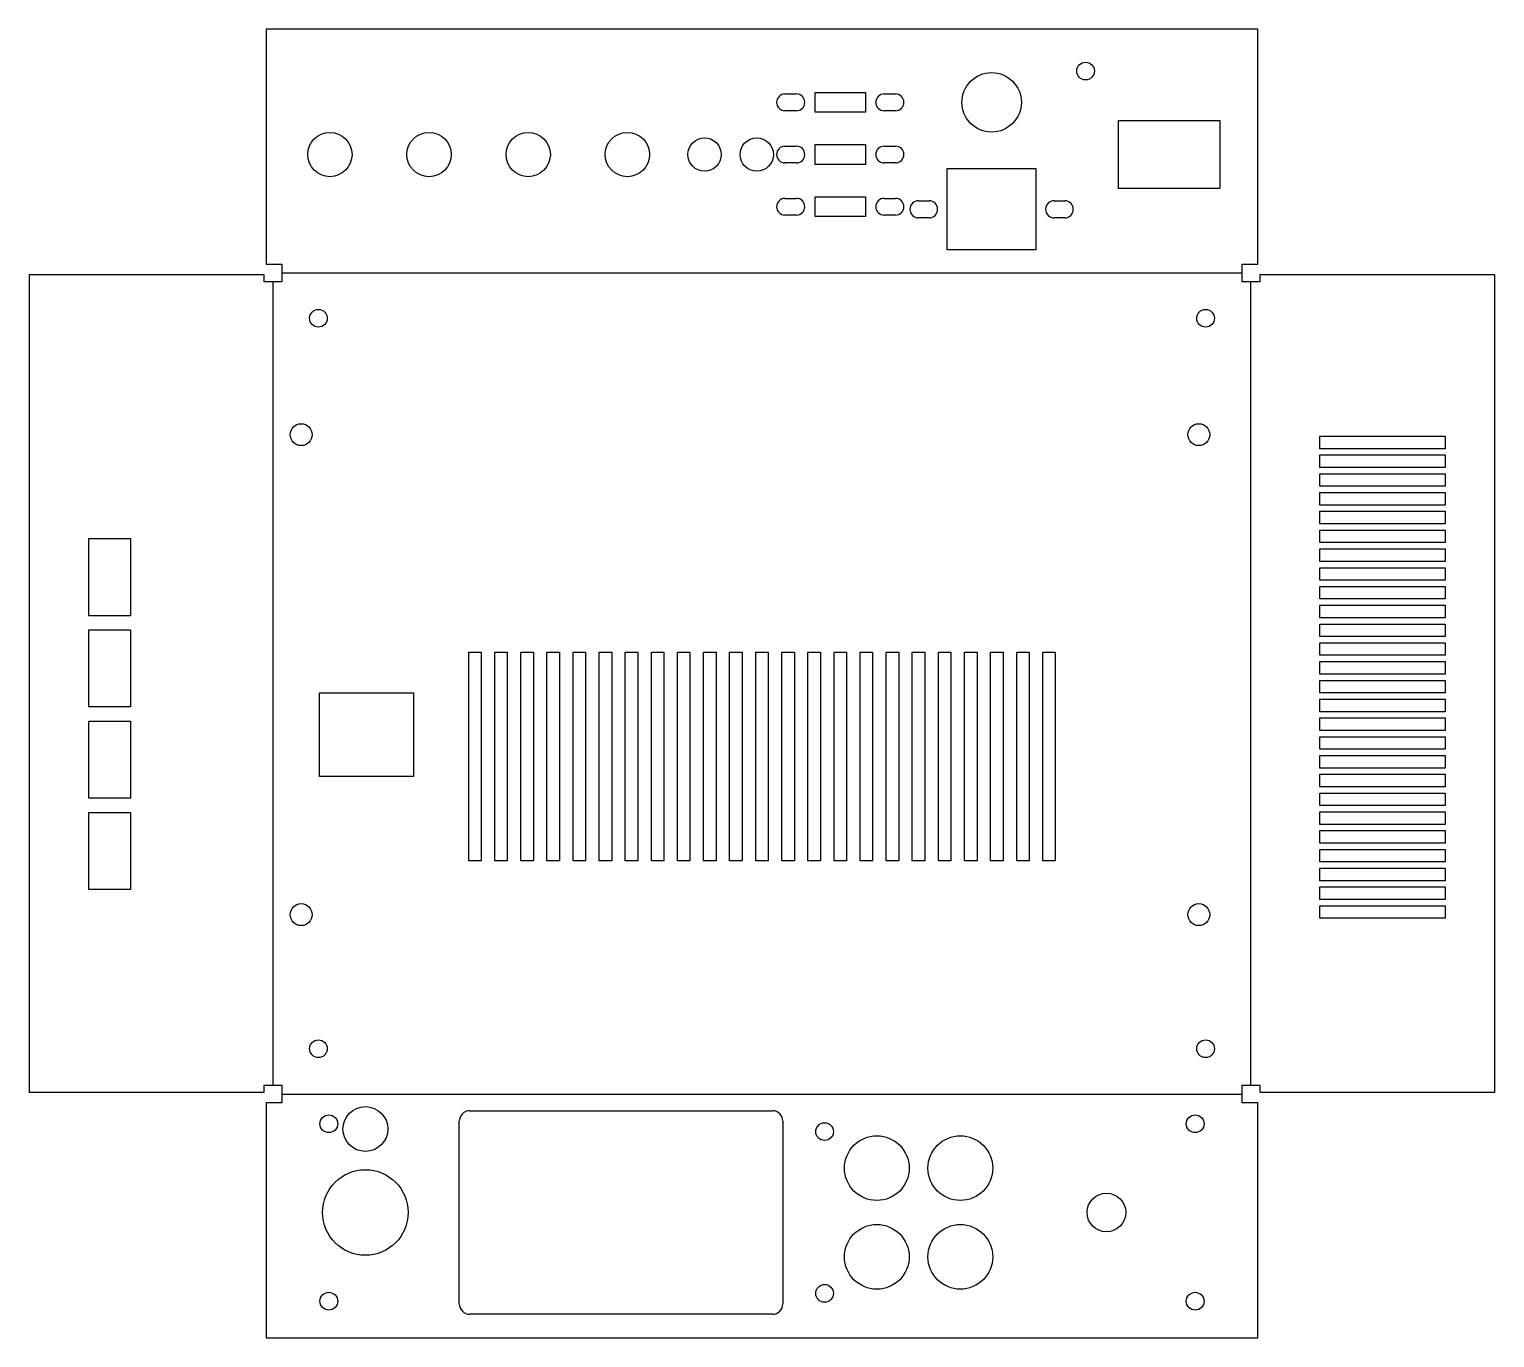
# Model space of a CAD drawing. Header units: millimetres. Extents: x -140 to 140, y -125 to 125.
import ezdxf

# ---------------------------------------------------------------- set-up
doc = ezdxf.new("R2010")
doc.units = ezdxf.units.MM
doc.layers.add('BEND', color=1, linetype='CONTINUOUS')
doc.layers.add('CUT', color=7, linetype='CONTINUOUS')

msp = doc.modelspace()

# ---------------------------------------------------------------- linework, layer by layer
at = {"layer": 'BEND'}
for p, q in [((-92, 78.6965), (92, 78.6965)), ((-93.6965, -77), (-93.6965, 77)), ((93.6965, -77), (93.6965, 77)), ((-92, -78.6965), (92, -78.6965))]:
    msp.add_line(p, q, dxfattribs=at)
at = {"layer": 'CUT'}
for p, q in [((95, 125.3929), (-95, 125.3929)), ((-95, 125.3929), (-95, 80.3929)), ((95, 80.3929), (95, 125.3929)), ((4.4, 112.9929), (6.6, 112.9929)), ((10.2, 109.4929), (10.2, 113.2929)), ((10.2, 113.2929), (19.8, 113.2929)), ((19.8, 113.2929), (19.8, 109.4929)), ((23.4, 112.9929), (25.6, 112.9929)), ((6.6, 109.7929), (4.4, 109.7929)), ((25.6, 109.7929), (23.4, 109.7929)), ((19.8, 109.4929), (10.2, 109.4929)), ((68.3, 94.8929), (68.3, 107.8929)), ((68.3, 107.8929), (87.7, 107.8929)), ((87.7, 107.8929), (87.7, 94.8929)), ((4.4, 102.9929), (6.6, 102.9929)), ((10.2, 99.4929), (10.2, 103.2929)), ((10.2, 103.2929), (19.8, 103.2929)), ((19.8, 103.2929), (19.8, 99.4929)), ((23.4, 102.9929), (25.6, 102.9929)), ((6.6, 99.7929), (4.4, 99.7929)), ((19.8, 99.4929), (10.2, 99.4929)), ((25.6, 99.7929), (23.4, 99.7929)), ((35.5, 83.0929), (35.5, 98.6929)), ((35.5, 98.6929), (52.5, 98.6929)), ((52.5, 98.6929), (52.5, 83.0929)), ((4.4, 92.9929), (6.6, 92.9929)), ((10.2, 89.4929), (10.2, 93.2929)), ((10.2, 93.2929), (19.8, 93.2929)), ((19.8, 93.2929), (19.8, 89.4929)), ((23.4, 92.9929), (25.6, 92.9929)), ((87.7, 94.8929), (68.3, 94.8929)), ((30, 92.5429), (32, 92.5429)), ((56, 92.5429), (58, 92.5429)), ((6.6, 89.7929), (4.4, 89.7929)), ((19.8, 89.4929), (10.2, 89.4929)), ((25.6, 89.7929), (23.4, 89.7929)), ((32, 89.2429), (30, 89.2429)), ((58, 89.2429), (56, 89.2429)), ((52.5, 83.0929), (35.5, 83.0929)), ((-95, 80.3929), (-92, 80.3929)), ((-92, 80.3929), (-92, 77)), ((92, 77), (92, 80.3929)), ((92, 80.3929), (95, 80.3929)), ((-95.3929, 78.3), (-140.3929, 78.3)), ((-140.3929, 78.3), (-140.3929, -78.3)), ((-95.3929, 77), (-95.3929, 78.3)), ((-92, 77), (-95.3929, 77)), ((95.3929, 77), (92, 77)), ((140.3929, 78.3), (95.3929, 78.3)), ((95.3929, 78.3), (95.3929, 77)), ((140.3929, -78.3), (140.3929, 78.3)), ((106.8929, 45), (106.8929, 47.4)), ((106.8929, 47.4), (130.8929, 47.4)), ((130.8929, 45), (106.8929, 45)), ((130.8929, 47.4), (130.8929, 45)), ((106.8929, 41.4), (106.8929, 43.8)), ((106.8929, 43.8), (130.8929, 43.8)), ((130.8929, 43.8), (130.8929, 41.4)), ((130.8929, 41.4), (106.8929, 41.4)), ((106.8929, 37.8), (106.8929, 40.2)), ((106.8929, 40.2), (130.8929, 40.2)), ((130.8929, 40.2), (130.8929, 37.8)), ((130.8929, 37.8), (106.8929, 37.8)), ((106.8929, 34.2), (106.8929, 36.6)), ((106.8929, 36.6), (130.8929, 36.6)), ((130.8929, 36.6), (130.8929, 34.2)), ((130.8929, 34.2), (106.8929, 34.2)), ((106.8929, 30.6), (106.8929, 33)), ((106.8929, 33), (130.8929, 33)), ((130.8929, 33), (130.8929, 30.6)), ((130.8929, 30.6), (106.8929, 30.6)), ((106.8929, 27), (106.8929, 29.4)), ((106.8929, 29.4), (130.8929, 29.4)), ((130.8929, 29.4), (130.8929, 27)), ((-128.9929, 13), (-128.9929, 27.8)), ((-128.9929, 27.8), (-120.9929, 27.8)), ((-120.9929, 27.8), (-120.9929, 13)), ((130.8929, 27), (106.8929, 27)), ((106.8929, 23.4), (106.8929, 25.8)), ((106.8929, 25.8), (130.8929, 25.8)), ((130.8929, 25.8), (130.8929, 23.4)), ((130.8929, 23.4), (106.8929, 23.4)), ((106.8929, 19.8), (106.8929, 22.2)), ((106.8929, 22.2), (130.8929, 22.2)), ((130.8929, 19.8), (106.8929, 19.8)), ((130.8929, 22.2), (130.8929, 19.8)), ((106.8929, 16.2), (106.8929, 18.6)), ((106.8929, 18.6), (130.8929, 18.6)), ((130.8929, 18.6), (130.8929, 16.2)), ((130.8929, 16.2), (106.8929, 16.2)), ((106.8929, 12.6), (106.8929, 15)), ((106.8929, 15), (130.8929, 15)), ((130.8929, 15), (130.8929, 12.6)), ((-120.9929, 13), (-128.9929, 13)), ((130.8929, 12.6), (106.8929, 12.6)), ((106.8929, 9), (106.8929, 11.4)), ((106.8929, 11.4), (130.8929, 11.4)), ((130.8929, 11.4), (130.8929, 9)), ((-128.9929, -4.5), (-128.9929, 10.3)), ((-128.9929, 10.3), (-120.9929, 10.3)), ((-120.9929, 10.3), (-120.9929, -4.5)), ((130.8929, 9), (106.8929, 9)), ((-56.2, -34), (-56.2, 6)), ((-56.2, 6), (-53.8, 6)), ((-53.8, 6), (-53.8, -34)), ((-51.2, -34), (-51.2, 6)), ((-51.2, 6), (-48.8, 6)), ((-48.8, 6), (-48.8, -34)), ((-46.2, -34), (-46.2, 6)), ((-46.2, 6), (-43.8, 6)), ((-43.8, 6), (-43.8, -34)), ((-41.2, -34), (-41.2, 6)), ((-41.2, 6), (-38.8, 6)), ((-38.8, 6), (-38.8, -34)), ((-36.2, -34), (-36.2, 6)), ((-36.2, 6), (-33.8, 6)), ((-33.8, 6), (-33.8, -34)), ((-31.2, -34), (-31.2, 6)), ((-31.2, 6), (-28.8, 6)), ((-28.8, 6), (-28.8, -34)), ((-26.2, -34), (-26.2, 6)), ((-26.2, 6), (-23.8, 6)), ((-23.8, 6), (-23.8, -34)), ((-21.2, -34), (-21.2, 6)), ((-21.2, 6), (-18.8, 6)), ((-18.8, 6), (-18.8, -34)), ((-16.2, -34), (-16.2, 6)), ((-16.2, 6), (-13.8, 6)), ((-13.8, 6), (-13.8, -34)), ((-11.2, -34), (-11.2, 6)), ((-11.2, 6), (-8.8, 6)), ((-8.8, 6), (-8.8, -34)), ((-6.2, -34), (-6.2, 6)), ((-6.2, 6), (-3.8, 6)), ((-3.8, 6), (-3.8, -34)), ((-1.2, -34), (-1.2, 6)), ((-1.2, 6), (1.2, 6)), ((1.2, 6), (1.2, -34)), ((3.8, -34), (3.8, 6)), ((3.8, 6), (6.2, 6)), ((6.2, 6), (6.2, -34)), ((8.8, -34), (8.8, 6)), ((8.8, 6), (11.2, 6)), ((11.2, 6), (11.2, -34)), ((13.8, -34), (13.8, 6)), ((13.8, 6), (16.2, 6)), ((16.2, 6), (16.2, -34)), ((18.8, -34), (18.8, 6)), ((18.8, 6), (21.2, 6)), ((21.2, 6), (21.2, -34)), ((23.8, -34), (23.8, 6)), ((23.8, 6), (26.2, 6)), ((26.2, 6), (26.2, -34)), ((28.8, -34), (28.8, 6)), ((28.8, 6), (31.2, 6)), ((31.2, 6), (31.2, -34)), ((33.8, -34), (33.8, 6)), ((33.8, 6), (36.2, 6)), ((36.2, 6), (36.2, -34)), ((38.8, -34), (38.8, 6)), ((38.8, 6), (41.2, 6)), ((41.2, 6), (41.2, -34)), ((43.8, -34), (43.8, 6)), ((43.8, 6), (46.2, 6)), ((46.2, 6), (46.2, -34)), ((48.8, -34), (48.8, 6)), ((48.8, 6), (51.2, 6)), ((51.2, 6), (51.2, -34)), ((53.8, -34), (53.8, 6)), ((53.8, 6), (56.2, 6)), ((56.2, 6), (56.2, -34)), ((106.8929, 5.4), (106.8929, 7.8)), ((106.8929, 7.8), (130.8929, 7.8)), ((130.8929, 7.8), (130.8929, 5.4)), ((130.8929, 5.4), (106.8929, 5.4)), ((106.8929, 1.8), (106.8929, 4.2)), ((106.8929, 4.2), (130.8929, 4.2)), ((130.8929, 4.2), (130.8929, 1.8)), ((130.8929, 1.8), (106.8929, 1.8)), ((106.8929, -1.8), (106.8929, 0.6)), ((106.8929, 0.6), (130.8929, 0.6)), ((130.8929, 0.6), (130.8929, -1.8)), ((-84.8, -17.8), (-84.8, -1.8)), ((-84.8, -1.8), (-66.8, -1.8)), ((-66.8, -1.8), (-66.8, -17.8)), ((130.8929, -1.8), (106.8929, -1.8)), ((-120.9929, -4.5), (-128.9929, -4.5)), ((106.8929, -5.4), (106.8929, -3)), ((106.8929, -3), (130.8929, -3)), ((130.8929, -5.4), (106.8929, -5.4)), ((130.8929, -3), (130.8929, -5.4)), ((-128.9929, -22), (-128.9929, -7.2)), ((-128.9929, -7.2), (-120.9929, -7.2)), ((-120.9929, -7.2), (-120.9929, -22)), ((106.8929, -9), (106.8929, -6.6)), ((106.8929, -6.6), (130.8929, -6.6)), ((130.8929, -6.6), (130.8929, -9)), ((130.8929, -9), (106.8929, -9)), ((106.8929, -12.6), (106.8929, -10.2)), ((106.8929, -10.2), (130.8929, -10.2)), ((130.8929, -10.2), (130.8929, -12.6)), ((130.8929, -12.6), (106.8929, -12.6)), ((106.8929, -16.2), (106.8929, -13.8)), ((106.8929, -13.8), (130.8929, -13.8)), ((130.8929, -13.8), (130.8929, -16.2)), ((130.8929, -16.2), (106.8929, -16.2)), ((-66.8, -17.8), (-84.8, -17.8)), ((106.8929, -19.8), (106.8929, -17.4)), ((106.8929, -17.4), (130.8929, -17.4)), ((130.8929, -17.4), (130.8929, -19.8)), ((-120.9929, -22), (-128.9929, -22)), ((130.8929, -19.8), (106.8929, -19.8)), ((106.8929, -23.4), (106.8929, -21)), ((106.8929, -21), (130.8929, -21)), ((130.8929, -21), (130.8929, -23.4)), ((-128.9929, -39.5), (-128.9929, -24.7)), ((-128.9929, -24.7), (-120.9929, -24.7)), ((-120.9929, -24.7), (-120.9929, -39.5)), ((130.8929, -23.4), (106.8929, -23.4)), ((106.8929, -27), (106.8929, -24.6)), ((106.8929, -24.6), (130.8929, -24.6)), ((130.8929, -24.6), (130.8929, -27)), ((130.8929, -27), (106.8929, -27)), ((106.8929, -30.6), (106.8929, -28.2)), ((106.8929, -28.2), (130.8929, -28.2)), ((130.8929, -30.6), (106.8929, -30.6)), ((130.8929, -28.2), (130.8929, -30.6)), ((106.8929, -34.2), (106.8929, -31.8)), ((106.8929, -31.8), (130.8929, -31.8)), ((130.8929, -31.8), (130.8929, -34.2)), ((-53.8, -34), (-56.2, -34)), ((-48.8, -34), (-51.2, -34)), ((-43.8, -34), (-46.2, -34)), ((-38.8, -34), (-41.2, -34)), ((-33.8, -34), (-36.2, -34)), ((-28.8, -34), (-31.2, -34)), ((-23.8, -34), (-26.2, -34)), ((-18.8, -34), (-21.2, -34)), ((-13.8, -34), (-16.2, -34)), ((-8.8, -34), (-11.2, -34)), ((-3.8, -34), (-6.2, -34)), ((1.2, -34), (-1.2, -34)), ((6.2, -34), (3.8, -34)), ((11.2, -34), (8.8, -34)), ((16.2, -34), (13.8, -34)), ((21.2, -34), (18.8, -34)), ((26.2, -34), (23.8, -34)), ((31.2, -34), (28.8, -34)), ((36.2, -34), (33.8, -34)), ((41.2, -34), (38.8, -34)), ((46.2, -34), (43.8, -34)), ((51.2, -34), (48.8, -34)), ((56.2, -34), (53.8, -34)), ((130.8929, -34.2), (106.8929, -34.2)), ((106.8929, -37.8), (106.8929, -35.4)), ((106.8929, -35.4), (130.8929, -35.4)), ((130.8929, -35.4), (130.8929, -37.8)), ((130.8929, -37.8), (106.8929, -37.8)), ((106.8929, -41.4), (106.8929, -39)), ((106.8929, -39), (130.8929, -39)), ((130.8929, -39), (130.8929, -41.4)), ((-120.9929, -39.5), (-128.9929, -39.5)), ((130.8929, -41.4), (106.8929, -41.4)), ((106.8929, -45), (106.8929, -42.6)), ((106.8929, -42.6), (130.8929, -42.6)), ((130.8929, -42.6), (130.8929, -45)), ((130.8929, -45), (106.8929, -45)), ((-140.3929, -78.3), (-95.3929, -78.3)), ((-95.3929, -78.3), (-95.3929, -77)), ((-95.3929, -77), (-92, -77)), ((-92, -77), (-92, -80.3929)), ((92, -80.3929), (92, -77)), ((92, -77), (95.3929, -77)), ((95.3929, -77), (95.3929, -78.3)), ((95.3929, -78.3), (140.3929, -78.3)), ((-92, -80.3929), (-95, -80.3929)), ((-95, -80.3929), (-95, -125.3929)), ((95, -80.3929), (92, -80.3929)), ((95, -125.3929), (95, -80.3929)), ((-58, -118.8929), (-58, -83.8929)), ((-56, -81.8929), (2, -81.8929)), ((4, -83.8929), (4, -118.8929)), ((2, -120.8929), (-56, -120.8929)), ((-95, -125.3929), (95, -125.3929))]:
    msp.add_line(p, q, dxfattribs=at)
for centre, radius in [((62, 117.3929), 1.7), ((44, 111.3929), 5.7), ((-82.8, 101.3929), 4.25), ((-63.8, 101.3929), 4.25), ((-44.8, 101.3929), 4.25), ((-25.8, 101.3929), 4.25), ((-11, 101.3929), 3.2), ((-1, 101.3929), 3.2), ((-85, 70), 1.7), ((85, 70), 1.7), ((-88.3, 47.7), 2.1), ((83.7, 47.7), 2.1), ((-88.3, -44.3), 2.1), ((83.7, -44.3), 2.1), ((-85, -70), 1.7), ((85, -70), 1.7), ((-76, -85.3929), 4.3), ((-83, -84.3929), 1.7), ((12, -85.8929), 1.7), ((83, -84.3929), 1.7), ((22, -92.8929), 6.2), ((38, -92.8929), 6.2), ((-76, -101.3929), 8.2), ((66, -101.3929), 3.7), ((22, -109.8929), 6.2), ((38, -109.8929), 6.2), ((-83, -118.3929), 1.7), ((12, -116.8929), 1.7), ((83, -118.3929), 1.7)]:
    msp.add_circle(centre, radius, dxfattribs=at)
for centre, radius, start, end in [((4.4, 111.3929), 1.6, 90, 180), ((6.6, 111.3929), 1.6, 0, 90), ((23.4, 111.3929), 1.6, 90, 180), ((25.6, 111.3929), 1.6, 0, 90), ((4.4, 111.3929), 1.6, 180, -90), ((6.6, 111.3929), 1.6, -90, 0), ((23.4, 111.3929), 1.6, 180, -90), ((25.6, 111.3929), 1.6, -90, 0), ((4.4, 101.3929), 1.6, 90, 180), ((4.4, 101.3929), 1.6, 180, -90), ((6.6, 101.3929), 1.6, 0, 90), ((6.6, 101.3929), 1.6, -90, 0), ((23.4, 101.3929), 1.6, 90, 180), ((23.4, 101.3929), 1.6, 180, -90), ((25.6, 101.3929), 1.6, 0, 90), ((25.6, 101.3929), 1.6, -90, 0), ((4.4, 91.3929), 1.6, 90, 180), ((6.6, 91.3929), 1.6, 0, 90), ((23.4, 91.3929), 1.6, 90, 180), ((25.6, 91.3929), 1.6, 0, 90), ((4.4, 91.3929), 1.6, 180, -90), ((6.6, 91.3929), 1.6, -90, 0), ((23.4, 91.3929), 1.6, 180, -90), ((25.6, 91.3929), 1.6, -90, 0), ((30, 90.8929), 1.65, 90, 180), ((30, 90.8929), 1.65, 180, -90), ((32, 90.8929), 1.65, 0, 90), ((32, 90.8929), 1.65, -90, 0), ((56, 90.8929), 1.65, 90, 180), ((56, 90.8929), 1.65, 180, -90), ((58, 90.8929), 1.65, 0, 90), ((58, 90.8929), 1.65, -90, 0), ((-56, -83.8929), 2, 90, 180), ((2, -83.8929), 2, 0, 90), ((-56, -118.8929), 2, 180, -90), ((2, -118.8929), 2, -90, 0)]:
    msp.add_arc(centre, radius, start, end, dxfattribs=at)

doc.saveas('drawing.dxf')
